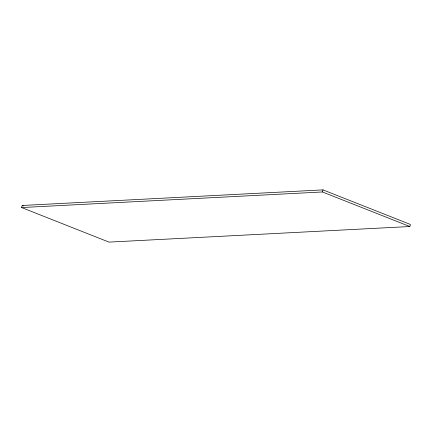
<?xml version="1.0" encoding="UTF-8"?>
<svg xmlns="http://www.w3.org/2000/svg" width="432" height="432" viewBox="0 0 432 432"><rect width="100%" height="100%" fill="white"/><g stroke="black" fill="none" stroke-linecap="round" stroke-linejoin="round"><path stroke-width="0.65" d="M21.6 207.554L22.145 205.475L322.99 189.886L410.4 224.446L409.855 226.525L109.01 242.114L21.6 207.554L322.445 191.965L409.855 226.525M322.445 191.965L322.99 189.886M22.145 205.475L23.393 205.972"/></g></svg>
